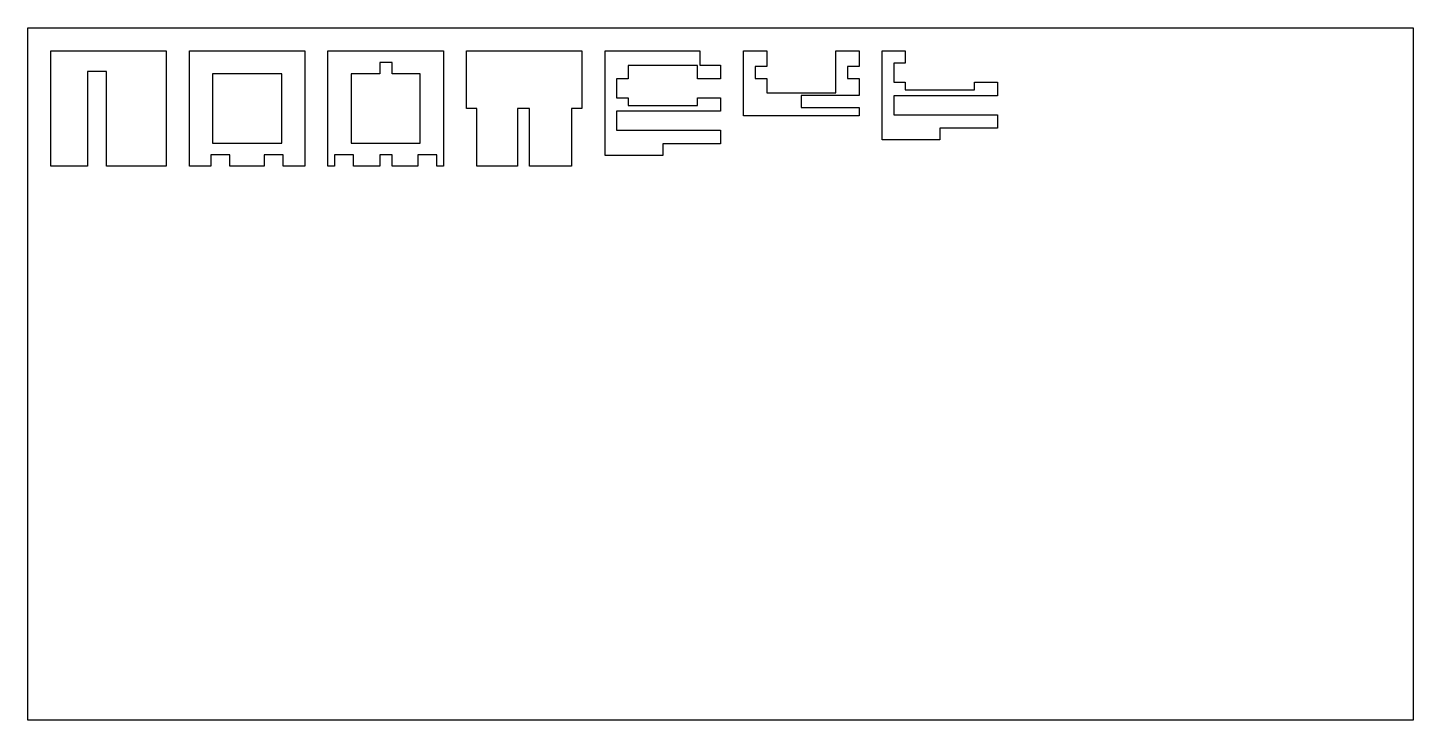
# Model space of a CAD drawing. Header units: metres. Extents: x 0 to 600, y 0 to 300.
import ezdxf

# ---------------------------------------------------------------- set-up
doc = ezdxf.new("R2010")
doc.units = ezdxf.units.M

msp = doc.modelspace()

# ---------------------------------------------------------------- linework, layer by layer
at = {"layer": 'C-1'}
for p, q in [((250, 244.690888), (250, 290)), ((250, 290), (291, 290)), ((291, 290), (291, 283.772469)), ((290, 283.666665), (260, 283.666665)), ((260, 283.666665), (260, 277.921541)), ((290, 277.921541), (290, 283.666665)), ((291, 283.772469), (300, 283.772469)), ((300, 283.772469), (300, 277.921541)), ((260, 277.921541), (255, 277.921541)), ((255, 277.921541), (255, 269.674167)), ((300, 277.921541), (290, 277.921541)), ((255, 269.674167), (260, 269.674167)), ((260, 269.674167), (260, 266.313614)), ((260, 266.313614), (290, 266.313614)), ((290, 266.313614), (290, 269.674167)), ((290, 269.674167), (300, 269.674167)), ((300, 269.674167), (300, 263.823239)), ((300, 263.823239), (255, 263.823239)), ((255, 263.823239), (255, 255.575866)), ((255, 255.575866), (300, 255.575866)), ((300, 255.575866), (300, 249.724937)), ((275, 249.724937), (275, 244.690888)), ((300, 249.724937), (275, 249.724937)), ((275, 244.690888), (250, 244.690888))]:
    msp.add_line(p, q, dxfattribs=at)
at = {"layer": 'C-2'}
for p, q in [((310, 261.826779), (310, 290)), ((310, 290), (320, 290)), ((320, 290), (320, 283.193202)), ((350, 271.834708), (350, 290)), ((350, 290), (360, 290)), ((360, 290), (360, 283.193202)), ((320, 283.193202), (315, 283.193202)), ((315, 283.193202), (315, 277.990089)), ((360, 283.193202), (355, 283.193202)), ((355, 283.193202), (355, 277.990089)), ((315, 277.990089), (320, 277.990089)), ((320, 277.990089), (320, 271.834708)), ((355, 277.990089), (360, 277.990089)), ((360, 277.990089), (360, 270.683291)), ((320, 271.834708), (350, 271.834708)), ((360, 270.683291), (335, 270.683291)), ((335, 270.683291), (335, 265.480178)), ((335, 265.480178), (360, 265.480178)), ((360, 265.480178), (360, 261.826779)), ((360, 261.826779), (310, 261.826779))]:
    msp.add_line(p, q, dxfattribs=at)
at = {"layer": 'C-3'}
for p, q in [((370, 251.418419), (370, 290)), ((370, 290), (380, 290)), ((380, 290), (380, 284.649071)), ((380, 284.649071), (375, 284.649071)), ((375, 284.649071), (375, 276.401698)), ((375, 276.401698), (380, 276.401698)), ((380, 276.401698), (380, 273.041145)), ((410, 273.041145), (410, 276.401698)), ((410, 276.401698), (420, 276.401698)), ((420, 276.401698), (420, 270.55077)), ((420, 270.55077), (375, 270.55077)), ((375, 270.55077), (375, 262.303396)), ((380, 273.041145), (410, 273.041145)), ((375, 262.303396), (420, 262.303396)), ((420, 262.303396), (420, 256.452468)), ((395, 256.452468), (395, 251.418419)), ((420, 256.452468), (395, 256.452468)), ((395, 251.418419), (370, 251.418419))]:
    msp.add_line(p, q, dxfattribs=at)
at = {"layer": 'sheet_boundary'}
for p, q in [((0, 300), (600, 300)), ((0, 0), (0, 300)), ((600, 300), (600, 0)), ((600, 0), (0, 0))]:
    msp.add_line(p, q, dxfattribs=at)
at = {"layer": 'Y-1'}
for p, q in [((10, 240), (10, 290)), ((10, 290), (60, 290)), ((60, 290), (60, 240)), ((34.105102, 281), (25.857729, 281)), ((25.857729, 281), (25.857729, 240)), ((34.105102, 240), (34.105102, 281)), ((25.857729, 240), (10, 240)), ((60, 240), (34.105102, 240))]:
    msp.add_line(p, q, dxfattribs=at)
at = {"layer": 'Y-2'}
for p, q in [((70, 240), (70, 290)), ((70, 290), (120, 290)), ((120, 290), (120, 240)), ((110, 280), (80, 280)), ((80, 280), (80, 250)), ((110, 250), (110, 280)), ((80, 250), (110, 250)), ((79.337597, 240), (70, 240)), ((87.584971, 245), (79.337597, 245)), ((79.337597, 245), (79.337597, 240)), ((87.584971, 240), (87.584971, 245)), ((102.415029, 240), (87.584971, 240)), ((110.662403, 245), (102.415029, 245)), ((102.415029, 245), (102.415029, 240)), ((110.662403, 240), (110.662403, 245)), ((120, 240), (110.662403, 240))]:
    msp.add_line(p, q, dxfattribs=at)
at = {"layer": 'Y-3'}
for p, q in [((130, 240), (130, 290)), ((130, 290), (180, 290)), ((180, 290), (180, 240)), ((152.547805, 285), (152.547805, 280)), ((157.750918, 285), (152.547805, 285)), ((157.750918, 280), (157.750918, 285)), ((152.547805, 280), (140, 280)), ((140, 280), (140, 250)), ((170, 280), (157.750918, 280)), ((170, 250), (170, 280)), ((140, 250), (170, 250)), ((132.817466, 240), (130, 240)), ((141.064839, 245), (132.817466, 245)), ((132.817466, 245), (132.817466, 240)), ((141.064839, 240), (141.064839, 245)), ((152.547805, 240), (141.064839, 240)), ((157.750918, 245), (152.547805, 245)), ((152.547805, 245), (152.547805, 240)), ((157.750918, 240), (157.750918, 245)), ((168.935161, 240), (157.750918, 240)), ((177.182534, 245), (168.935161, 245)), ((168.935161, 245), (168.935161, 240)), ((177.182534, 240), (177.182534, 245)), ((180, 240), (177.182534, 240))]:
    msp.add_line(p, q, dxfattribs=at)
at = {"layer": 'Y-4'}
for p, q in [((190, 265), (190, 290)), ((190, 290), (240, 290)), ((240, 290), (240, 265)), ((194.544708, 265), (190, 265)), ((194.544708, 240), (194.544708, 265)), ((217.253046, 265), (212.049933, 265)), ((212.049933, 265), (212.049933, 240)), ((217.253046, 240), (217.253046, 265)), ((240, 265), (235.455292, 265)), ((235.455292, 265), (235.455292, 240)), ((212.049933, 240), (194.544708, 240)), ((235.455292, 240), (217.253046, 240))]:
    msp.add_line(p, q, dxfattribs=at)

doc.saveas('drawing.dxf')
